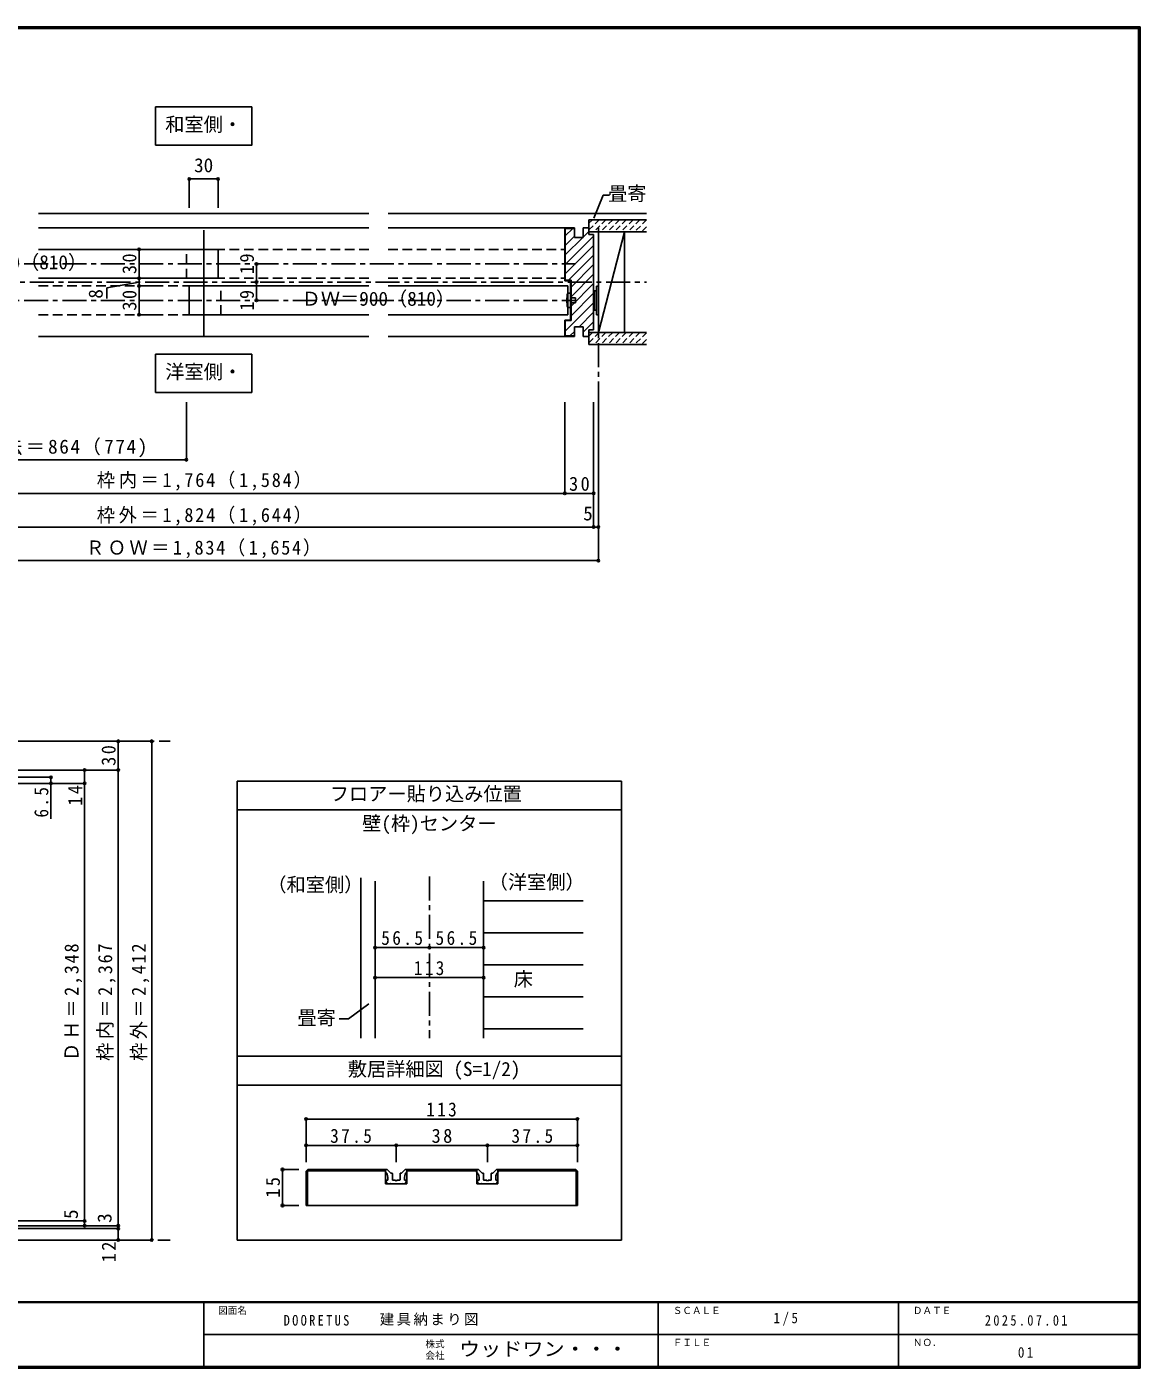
# Model space of a CAD drawing. Units: millimetres at full size, sheet at 1:5, with parts at other scales. Extents: x -973 to 977, y -701 to 696.
# Drawn here: x -182 to 977, y -701 to 696 of the extents above; entities that cross this region are included whole.
import ezdxf
from ezdxf.enums import TextEntityAlignment as Align

# ---------------------------------------------------------------- set-up
doc = ezdxf.new("R2010")
doc.units = ezdxf.units.MM
doc.header["$LTSCALE"] = 5
doc.header["$PDMODE"] = 32
doc.header["$PDSIZE"] = 2.5
for name, pattern in [('CHAIN1', [8, 5, -1, 1, -1]), ('DASHED1', [1.8, 1.2, -0.6]), ('DASHED2', [3, 2, -1])]:
    doc.linetypes.add(name, pattern=pattern)
for name, color, linetype in [('0-1_通り芯', 4, 'CHAIN1'), ('0-2_柱', 7, 'Continuous'), ('0-3_仕上げ', 2, 'Continuous'), ('0-4_枠', 3, 'Continuous'), ('0-6_扉', 6, 'Continuous'), ('0-7_金物', 7, 'Continuous'), ('0-A_文字', 7, 'Continuous'), ('0-B_寸法', 7, 'Continuous'), ('0-C_ハッチ', 4, 'Continuous'), ('1-4_枠', 3, 'Continuous'), ('1-7_金物', 7, 'Continuous'), ('1-B_寸法', 7, 'Continuous'), ('F-0_補助線', 7, 'Continuous'), ('F-1_枠', 6, 'Continuous'), ('F-A_文字', 7, 'Continuous')]:
    doc.layers.add(name, color=color, linetype=linetype)
doc.styles.add('ＭＳ ゴシック', font='')
doc.styles.get('ＭＳ ゴシック').set_extended_font_data('MS Gothic')

msp = doc.modelspace()

# ---------------------------------------------------------------- linework, layer by layer
at = {"layer": '0-1_通り芯'}
for p, q in [((412.672, 486.5), (412.672, 175)), ((-385.366, 449), (388.672, 449)), ((-459.366, 430), (462.672, 430)), ((-385.366, 411), (388.672, 411)), ((-564.847, -48), (-33.347, -48)), ((236.653, -188.897), (236.653, -357.383)), ((-566.166, -567.5), (-33.347, -567.5))]:
    msp.add_line(p, q, dxfattribs=at)
at = {"layer": '0-2_柱'}
for p, q in [((412.672, 482.5), (412.672, 377.5)), ((439.672, 482.5), (412.672, 482.5)), ((412.672, 377.5), (439.672, 482.5)), ((439.672, 377.5), (439.672, 482.5)), ((412.672, 377.5), (439.672, 377.5))]:
    msp.add_line(p, q, dxfattribs=at)
at = {"layer": '0-3_仕上げ'}
for p, q in [((-170.352, 501.5), (173.667, 501.5)), ((193.667, 501.5), (462.672, 501.5)), ((462.672, 495), (402.672, 495)), ((402.672, 495), (402.672, 482.5)), ((462.672, 482.5), (402.672, 482.5)), ((462.672, 377.5), (402.672, 377.5)), ((402.672, 377.5), (402.672, 365)), ((462.672, 365), (402.672, 365)), ((165.153, -190.432), (165.153, -357.383))]:
    msp.add_line(p, q, dxfattribs=at)
at = {"layer": '0-3_仕上げ', "color": 4}
for p, q in [((293.153, -214.178), (396.653, -214.178)), ((293.153, -247.479), (396.653, -247.479)), ((293.153, -280.781), (396.653, -280.781)), ((293.153, -314.082), (396.653, -314.082)), ((293.153, -347.383), (396.653, -347.383))]:
    msp.add_line(p, q, dxfattribs=at)
at = {"layer": '0-4_枠', "color": 4}
for p, q in [((-170.352, 486.5), (173.667, 486.5)), ((193.667, 486.5), (377.672, 486.5)), ((-170.352, 373.5), (173.667, 373.5)), ((193.667, 373.5), (377.672, 373.5))]:
    msp.add_line(p, q, dxfattribs=at)
at = {"layer": '0-4_枠'}
for p, q in [((387.672, 486.5), (377.672, 486.5)), ((377.672, 486.5), (377.672, 431.5)), ((387.672, 486), (378.172, 486)), ((378.172, 486), (378.172, 432)), ((387.672, 476.5), (387.672, 486.5)), ((387.672, 476.5), (396.672, 476.5)), ((396.672, 476.5), (396.672, 486.5)), ((396.672, 486.5), (402.672, 486.5)), ((402.672, 479.5), (402.672, 486.5)), ((402.672, 479.5), (407.672, 479.5)), ((407.672, 380.5), (407.672, 479.5)), ((383.672, 431.5), (377.672, 431.5)), ((384.172, 432), (378.172, 432)), ((383.672, 390.5), (383.672, 431.5)), ((384.172, 390), (384.172, 432)), ((377.672, 373.5), (377.672, 390.5)), ((383.672, 390.5), (377.672, 390.5)), ((378.172, 374), (378.172, 390)), ((384.172, 390), (378.172, 390)), ((387.672, 383.5), (387.672, 373.5)), ((387.672, 383.5), (396.672, 383.5)), ((396.672, 383.5), (396.672, 373.5)), ((402.672, 380.5), (407.672, 380.5)), ((402.672, 380.5), (402.672, 373.5)), ((387.672, 373.5), (377.672, 373.5)), ((387.672, 374), (378.172, 374)), ((396.672, 373.5), (402.672, 373.5)), ((180.153, -227.056), (180.153, -193.782)), ((293.153, -227.056), (293.153, -193.782)), ((180.153, -227.056), (180.153, -357.383)), ((293.153, -227.056), (293.153, -357.383))]:
    msp.add_line(p, q, dxfattribs=at)
at = {"layer": '0-6_扉', "color": 3}
msp.add_line((1.653, 484), (1.653, 374), dxfattribs=at)
at = {"layer": '0-6_扉'}
for p, q in [((-170.352, 464), (16.662, 464)), ((16.662, 434), (16.662, 464)), ((-170.352, 434), (16.662, 434)), ((-13.356, 396), (-13.356, 426)), ((-13.356, 426), (173.658, 426)), ((193.658, 426), (380.672, 426)), ((380.672, 396), (380.672, 426)), ((-13.356, 396), (173.658, 396)), ((193.658, 396), (380.672, 396))]:
    msp.add_line(p, q, dxfattribs=at)
at = {"layer": '0-6_扉', "color": 2, "linetype": 'DASHED2'}
for p, q in [((-16.356, 434), (-16.356, 464)), ((-16.356, 464), (173.667, 464)), ((193.667, 464), (377.672, 464)), ((377.672, 434), (377.672, 464)), ((-16.356, 434), (173.667, 434)), ((193.667, 434), (377.672, 434)), ((-170.352, 426), (19.662, 426)), ((19.662, 396), (19.662, 426)), ((-170.352, 396), (19.662, 396))]:
    msp.add_line(p, q, dxfattribs=at)
at = {"layer": '0-7_金物'}
for p, q in [((408.672, 419.932), (407.665, 419.932)), ((410.672, 420.932), (408.672, 420.932)), ((408.672, 420.932), (408.672, 400.932)), ((410.672, 425.932), (410.672, 395.932)), ((412.672, 425.932), (410.672, 425.932)), ((412.672, 425.932), (412.672, 395.932)), ((383.672, 418.5), (380.672, 418.5)), ((383.672, 403.5), (383.672, 418.5)), ((383.672, 413.5), (388.672, 413.5)), ((388.672, 408.5), (383.672, 408.5)), ((388.672, 413.5), (388.672, 408.5)), ((380.672, 403.5), (383.672, 403.5)), ((408.672, 401.932), (407.665, 401.932)), ((410.672, 400.932), (408.672, 400.932)), ((412.672, 395.932), (410.672, 395.932))]:
    msp.add_line(p, q, dxfattribs=at)
msp.add_arc((408.297, 411), 28.625, 164.81071, 195.18929, dxfattribs=at)
at = {"layer": '0-A_文字'}
for p, q in [((-48.347, 612.5), (-48.347, 572.5)), ((51.653, 612.5), (-48.347, 612.5)), ((407.709, 496.76), (417.672, 520.482)), ((424.266, 520.482), (417.672, 520.482)), ((-48.347, 355), (-48.347, 315)), ((51.653, 355), (-48.347, 355)), ((51.653, 315), (51.653, 355)), ((-48.347, 315), (51.653, 315)), ((173.653, -321.392), (152.573, -337.202)), ((142.729, -337.202), (152.573, -337.202))]:
    msp.add_line(p, q, dxfattribs=at)
at = {"layer": '0-A_文字', "color": 3}
for p, q in [((36.653, -567.5), (36.653, -89.5)), ((436.653, -89.5), (36.653, -89.5)), ((436.653, -119.5), (36.653, -119.5)), ((436.653, -376.026), (36.653, -376.026)), ((36.653, -406.026), (436.653, -406.026))]:
    msp.add_line(p, q, dxfattribs=at)
at = {"layer": '0-A_文字'}
msp.add_lwpolyline([(-48.347, 572.5), (51.653, 572.5), (51.653, 612.5)], dxfattribs=at)
at = {"layer": '0-A_文字', "color": 3}
msp.add_lwpolyline([(436.653, -89.5), (436.653, -567.5), (36.653, -567.5)], dxfattribs=at)
at = {"layer": '0-B_寸法', "color": 4}
for p, q in [((-13.347, 537.5), (-13.347, 507.5)), ((-13.347, 537.5), (16.653, 537.5)), ((16.653, 537.5), (16.653, 507.5)), ((-40.612, 464), (-65.658, 464)), ((-65.658, 464), (-65.658, 434)), ((56.662, 449), (56.662, 430)), ((-40.612, 434), (-65.658, 434)), ((-65.658, 434), (-40.612, 434)), ((-65.658, 434), (-65.658, 396)), ((-65.658, 430), (-99.114, 423.995)), ((-99.114, 412.952), (-99.114, 423.995)), ((-65.658, 426), (-40.612, 426)), ((56.662, 430), (56.662, 411)), ((-65.658, 396), (-40.612, 396)), ((-16.356, 245), (-16.356, 305)), ((377.672, 305), (377.672, 210)), ((407.672, 305), (407.672, 175)), ((412.672, 140), (412.672, 305)), ((-374.366, 245), (-16.356, 245)), ((-404.366, 210), (407.672, 210)), ((-409.366, 175), (412.672, 175)), ((412.672, 140), (-409.366, 140)), ((-52.347, -48), (-192.347, -48)), ((-87.347, -567.5), (-87.347, -48)), ((-52.347, -567.5), (-52.347, -48)), ((-87.347, -78), (-192.347, -78)), ((-122.347, -78), (-122.347, -547.5)), ((-157.347, -85.5), (-192.347, -85.5)), ((-122.347, -92), (-192.347, -92)), ((-157.347, -85.5), (-157.347, -128.995)), ((180.153, -262.834), (180.153, -241.315)), ((293.153, -262.834), (293.153, -241.315)), ((180.153, -262.834), (236.653, -262.834)), ((236.653, -262.834), (293.153, -262.834)), ((180.153, -294.219), (293.153, -294.219)), ((-122.347, -547.5), (-192.347, -547.5)), ((-87.347, -552.5), (-192.347, -552.5)), ((-122.347, -552.5), (-192.347, -552.5)), ((-87.347, -555.5), (-192.347, -555.5)), ((-122.347, -552.5), (-122.347, -547.5)), ((-52.347, -567.5), (-192.347, -567.5))]:
    msp.add_line(p, q, dxfattribs=at)
at = {"layer": '0-B_寸法'}
for p in [(-13.347, 537.5), (16.653, 537.5), (-65.658, 464), (56.662, 449), (-65.658, 434), (-65.658, 434), (-65.658, 426), (56.662, 430), (56.662, 411), (-65.658, 396), (-16.356, 245), (377.672, 210), (407.672, 210), (407.672, 175), (412.672, 175), (412.672, 140), (-87.347, -48), (-52.347, -48), (-122.347, -78), (-87.347, -78), (-157.347, -85.5), (-157.347, -92), (-122.347, -92), (180.153, -262.834), (236.653, -262.834), (293.153, -262.834), (180.153, -294.219), (293.153, -294.219), (-122.347, -547.5), (-122.347, -552.5), (-87.347, -552.5), (-87.347, -555.5), (-87.347, -567.5), (-52.347, -567.5)]:
    msp.add_point(p, dxfattribs=at)
at = {"layer": '0-C_ハッチ', "linetype": 'DASHED1'}
for p, q in [((406.322, 495), (402.672, 491.351)), ((413.393, 495), (402.672, 484.279)), ((420.464, 495), (407.964, 482.5)), ((427.535, 495), (415.035, 482.5)), ((434.606, 495), (422.106, 482.5)), ((441.677, 495), (429.177, 482.5)), ((448.748, 495), (436.248, 482.5)), ((455.819, 495), (443.319, 482.5)), ((462.672, 494.782), (450.39, 482.5)), ((462.672, 487.711), (457.461, 482.5)), ((406.322, 377.5), (402.672, 373.851)), ((413.393, 377.5), (402.672, 366.779)), ((420.464, 377.5), (407.964, 365)), ((427.535, 377.5), (415.035, 365)), ((434.606, 377.5), (422.106, 365)), ((441.677, 377.5), (429.177, 365)), ((448.748, 377.5), (436.248, 365)), ((455.819, 377.5), (443.319, 365)), ((462.672, 377.282), (450.39, 365)), ((462.672, 370.211), (457.461, 365))]:
    msp.add_line(p, q, dxfattribs=at)
at = {"layer": '0-C_ハッチ'}
for p, q in [((386.063, 486), (378.172, 478.109)), ((407.672, 477.911), (378.172, 448.411)), ((387.672, 477.71), (378.172, 468.21)), ((396.362, 476.5), (378.172, 458.31)), ((402.672, 482.81), (396.672, 476.81)), ((407.672, 468.011), (378.172, 438.511)), ((407.672, 458.112), (381.56, 432)), ((407.672, 448.212), (384.172, 424.712)), ((407.672, 438.313), (384.172, 414.813)), ((407.672, 428.413), (384.172, 404.913)), ((407.672, 408.614), (378.172, 379.114)), ((407.672, 418.514), (384.172, 395.014)), ((407.672, 398.715), (392.457, 383.5)), ((379.158, 390), (378.172, 389.014)), ((387.672, 378.715), (382.957, 374)), ((407.672, 388.816), (396.672, 377.816)), ((402.672, 373.916), (402.256, 373.5))]:
    msp.add_line(p, q, dxfattribs=at)
at = {"layer": '1-4_枠'}
for p, q in [((108.331, -495.721), (110.099, -493.953)), ((108.331, -495.721), (108.331, -531.453)), ((109.581, -495.203), (191.081, -495.203)), ((109.581, -531.454), (109.581, -495.203)), ((110.099, -493.953), (191.081, -493.953)), ((191.081, -493.953), (191.081, -508.953)), ((213.081, -493.953), (286.081, -493.953)), ((213.081, -493.953), (213.081, -508.953)), ((213.081, -495.203), (286.081, -495.203)), ((286.081, -493.953), (286.081, -508.953)), ((308.081, -493.953), (308.081, -508.953)), ((389.064, -493.953), (308.081, -493.953)), ((389.581, -495.203), (308.081, -495.203)), ((389.064, -493.953), (390.831, -495.721)), ((389.581, -531.454), (389.581, -495.203)), ((390.831, -495.721), (390.831, -531.453)), ((213.081, -508.953), (191.081, -508.953)), ((308.081, -508.953), (286.081, -508.953)), ((108.331, -531.453), (390.831, -531.453))]:
    msp.add_line(p, q, dxfattribs=at)
at = {"layer": '1-7_金物'}
for p, q in [((196.237, -497.484), (193.073, -494.32)), ((193.331, -505.203), (193.331, -502.044)), ((196.767, -497.704), (197.581, -497.704)), ((198.081, -504.453), (198.081, -498.204)), ((206.081, -504.453), (206.081, -498.204)), ((207.396, -497.704), (206.581, -497.704)), ((207.926, -497.484), (211.09, -494.32)), ((210.831, -505.203), (210.831, -502.044)), ((213.331, -493.954), (211.974, -493.954)), ((213.331, -496.454), (213.331, -493.954)), ((291.237, -497.484), (288.073, -494.32)), ((288.331, -505.203), (288.331, -502.044)), ((291.767, -497.704), (292.581, -497.704)), ((293.081, -504.453), (293.081, -498.204)), ((301.081, -504.453), (301.081, -498.204)), ((302.396, -497.704), (301.581, -497.704)), ((302.926, -497.484), (306.09, -494.32)), ((305.831, -505.203), (305.831, -502.044)), ((308.331, -493.954), (306.974, -493.954)), ((308.331, -496.454), (308.331, -493.954)), ((193.331, -505.203), (191.831, -505.203)), ((207.831, -508.953), (196.331, -508.953)), ((198.831, -505.203), (201.331, -505.203)), ((201.331, -505.203), (202.081, -505.953)), ((202.081, -505.953), (202.831, -505.203)), ((202.831, -505.203), (205.331, -505.203)), ((208.331, -508.453), (207.831, -508.953)), ((208.831, -508.953), (208.331, -508.453)), ((208.831, -508.953), (211.581, -508.953)), ((210.831, -505.203), (212.331, -505.203)), ((211.581, -508.953), (212.796, -505.888)), ((288.331, -505.203), (286.831, -505.203)), ((302.831, -508.953), (291.331, -508.953)), ((293.831, -505.203), (296.331, -505.203)), ((296.331, -505.203), (297.081, -505.953)), ((297.081, -505.953), (297.831, -505.203)), ((297.831, -505.203), (300.331, -505.203)), ((303.331, -508.453), (302.831, -508.953)), ((303.831, -508.953), (303.331, -508.453)), ((303.831, -508.953), (306.581, -508.953)), ((305.831, -505.203), (307.331, -505.203)), ((306.581, -508.953), (307.796, -505.888))]:
    msp.add_line(p, q, dxfattribs=at)
for points in [[(190.831, -496.454), (190.831, -493.954), (192.189, -493.954)], [(285.831, -496.454), (285.831, -493.954), (287.189, -493.954)], [(195.331, -508.953), (192.581, -508.953), (191.367, -505.888)], [(195.331, -508.953), (195.831, -508.453), (196.331, -508.953)], [(290.331, -508.953), (287.581, -508.953), (286.367, -505.888)], [(290.331, -508.953), (290.831, -508.453), (291.331, -508.953)]]:
    msp.add_lwpolyline(points, dxfattribs=at)
for centre, radius, start, end in [((185.831, -502.044), 7.5, 0, 48.19), ((192.189, -495.204), 1.25, 45, 90), ((196.767, -496.954), 0.75, 225, 270), ((197.581, -498.204), 0.5, 0, 90), ((206.581, -498.204), 0.5, 90, 180), ((207.396, -496.954), 0.75, 270, 315), ((218.331, -502.044), 7.5, 131.81, 180), ((211.974, -495.204), 1.25, 90, 135), ((280.831, -502.044), 7.5, 0, 48.19), ((287.189, -495.204), 1.25, 45, 90), ((291.767, -496.954), 0.75, 225, 270), ((292.581, -498.204), 0.5, 0, 90), ((301.581, -498.204), 0.5, 90, 180), ((302.396, -496.954), 0.75, 270, 315), ((313.331, -502.044), 7.5, 131.81, 180), ((306.974, -495.204), 1.25, 90, 135), ((191.831, -505.703), 0.5, 90, 201.616), ((198.831, -504.453), 0.75, 180, 270), ((205.331, -504.453), 0.75, 270, 0), ((212.331, -505.703), 0.5, 338.384, 90), ((286.831, -505.703), 0.5, 90, 201.616), ((293.831, -504.453), 0.75, 180, 270), ((300.331, -504.453), 0.75, 270, 0), ((307.331, -505.703), 0.5, 338.384, 90)]:
    msp.add_arc(centre, radius, start, end, dxfattribs=at)
at = {"layer": '1-B_寸法', "color": 4}
for p, q in [((108.331, -441.453), (390.831, -441.453)), ((108.331, -441.453), (108.331, -486.453)), ((390.831, -441.453), (390.831, -486.453)), ((202.081, -468.953), (108.331, -468.953)), ((297.081, -468.953), (202.081, -468.953)), ((202.081, -468.953), (202.081, -486.453)), ((83.725, -531.453), (83.725, -493.953)), ((83.725, -493.953), (100.831, -493.953)), ((83.725, -531.453), (100.831, -531.453))]:
    msp.add_line(p, q, dxfattribs=at)
msp.add_lwpolyline([(390.831, -468.953), (297.081, -468.953), (297.081, -486.453)], dxfattribs=at)
at = {"layer": '1-B_寸法'}
for p in [(108.331, -441.453), (390.831, -441.453), (108.331, -468.953), (202.081, -468.953), (297.081, -468.953), (390.831, -468.953), (83.725, -493.953), (83.725, -531.453)]:
    msp.add_point(p, dxfattribs=at)
at = {"layer": 'F-1_枠'}
for p, q in [((-973.347, 695.833), (976.653, 695.833)), ((-973.347, 695), (976.653, 695)), ((-973.347, 694.167), (976.653, 694.167)), ((974.986, 695.833), (974.986, -700.833)), ((975.82, 695.833), (975.82, -700.833)), ((976.653, 695.833), (976.653, -700.833)), ((976.653, -631.667), (-973.347, -631.667)), ((976.653, -632.5), (-973.347, -632.5)), ((1.653, -632.5), (1.653, -699.167)), ((474.986, -632.5), (474.986, -699.167)), ((724.986, -632.5), (724.986, -699.167)), ((1.653, -665.833), (974.986, -665.834)), ((976.653, -699.167), (-973.347, -699.167)), ((976.653, -700), (-973.347, -700)), ((976.653, -700.833), (-973.347, -700.833))]:
    msp.add_line(p, q, dxfattribs=at)

# ---------------------------------------------------------------- texts
at = {"layer": '0-A_文字', "style": 'ＭＳ ゴシック'}
for s, p in [('和室側・', (-38.347, 582.5)), ('畳寄', (422.672, 510.482)), ('洋室側・', (-38.347, 325)), ('フロアー貼り込み位置', (132.903, -114.5)), ('壁(枠)センター', (166.653, -145.338)), ('（和室側）', (67.913, -209.074)), ('（洋室側）', (298.408, -206.271)), ('床', (324.428, -307.431)), ('畳寄', (99.301, -347.643)), ('敷居詳細図 (S=1/2)', (151.653, -401.016))]:
    msp.add_text(s, height=14.66, dxfattribs=at).set_placement(p, align=Align.BOTTOM_LEFT)
at = {"layer": '0-B_寸法', "style": 'ＭＳ ゴシック'}
for s, p in [('30', (-8.347, 540)), ('ＤＷ＝900（810）', (-279.435, 439)), ('ＤＷ＝900（810）', (103.667, 401)), ('5', (396.769, 177.5))]:
    msp.add_text(s, height=14.66, dxfattribs=at).set_placement(p, align=Align.BOTTOM_LEFT)
for s, p in [('8', (-99.114, 412.783)), ('5', (-124.847, -545.5)), ('3', (-89.847, -549.5))]:
    msp.add_text(s, height=14.66, rotation=90, dxfattribs=at).set_placement(p, align=Align.BOTTOM_LEFT)
at = {"layer": '0-B_寸法', "char_height": 14.66, "attachment_point": 7, "rotation": 90, "style": 'ＭＳ ゴシック'}
for s, insert in [('\\T1.27;\\W0.95;30', (-68.158, 438.375)), ('\\T1.27;\\W0.95;19', (54.162, 438.375)), ('\\T1.27;\\W0.95;30', (-68.158, 400.375)), ('\\T1.27;\\W0.95;19', (54.162, 400.375)), ('\\T1.27;\\W0.95;30', (-89.847, -73.625)), ('\\T1.27;\\W0.9;6.5', (-159.847, -127.529)), ('\\T1.27;\\W0.95;14', (-124.847, -115.25)), ('\\T1.19;\\W0.95;ＤＨ＝2,348', (-124.847, -381)), ('\\T1.19;\\W0.95;枠内＝2,367', (-89.847, -381)), ('\\T1.19;\\W0.95;枠外＝2,412', (-54.847, -381)), ('\\T1.27;\\W0.95;12', (-89.847, -590.544))]:
    msp.add_mtext(s, dxfattribs=dict(at, insert=insert))
at = {"layer": '0-B_寸法', "char_height": 14.66, "attachment_point": 7, "style": 'ＭＳ ゴシック'}
for s, insert in [('\\T1.17;有効開口寸法＝864（774)', (-324.111, 247.5)), ('\\T1.2;\\W0.95;枠内＝1,764（1,584）', (-109.597, 212.911)), ('\\T1.27;\\W0.95;30', (382.048, 212.5)), ('\\T1.2;\\W0.95;枠外＝1,824（1,644）', (-109.597, 176.458)), ('\\T1.19;\\W0.95;ＲＯＷ＝1,834（1,654）', (-120.847, 142.5)), ('\\T1.28;\\W0.9;56.5', (186.528, -260.334)), ('\\T1.28;\\W0.9;56.5', (243.028, -260.334)), ('\\T1.27;\\W0.9;113', (220.403, -291.719))]:
    msp.add_mtext(s, dxfattribs=dict(at, insert=insert))
at = {"layer": '1-B_寸法', "char_height": 14.66, "attachment_point": 7, "style": 'ＭＳ ゴシック'}
for s, insert in [('\\T1.27;\\W0.9;113', (233.331, -438.953)), ('\\T1.28;\\W0.9;37.5', (133.331, -466.453)), ('\\T1.27;\\W0.95;38', (238.956, -466.453)), ('\\T1.28;\\W0.9;37.5', (322.081, -466.453))]:
    msp.add_mtext(s, dxfattribs=dict(at, insert=insert))
at = {"layer": '1-B_寸法', "insert": (81.225, -523.328), "char_height": 14.66, "attachment_point": 7, "rotation": 90, "style": 'ＭＳ ゴシック'}
msp.add_mtext('\\T1.27;\\W0.95;15', dxfattribs=at)
at = {"layer": 'F-0_補助線', "char_height": 11, "attachment_point": 7, "style": 'ＭＳ ゴシック'}
for s, insert in [('\\T1.39;\\W0.85;DOORETUS', (84.986, -656.667)), ('\\T1.17;建具納まり図', (184.986, -656.667))]:
    msp.add_mtext(s, dxfattribs=dict(at, insert=insert))
at = {"layer": 'F-A_文字', "style": 'ＭＳ ゴシック'}
for s, p in [('図面名', (16.653, -646.667)), ('ＳＣＡＬＥ', (489.986, -646.667)), ('ＤＡＴＥ', (739.986, -646.667)), ('ＮＯ．', (739.986, -680.001)), ('株式', (232.486, -681.5)), ('会社', (232.486, -693.5)), ('ＦＩＬＥ', (489.986, -680))]:
    msp.add_text(s, height=7.331, dxfattribs=at).set_placement(p, align=Align.BOTTOM_LEFT)
at = {"layer": 'F-A_文字', "style": 'ＭＳ ゴシック', "width": 1.1}
msp.add_text('ウッドワン・・・', height=14.66, dxfattribs=at).set_placement((267.486, -692.5), align=Align.BOTTOM_LEFT)
at = {"layer": 'F-A_文字', "char_height": 11, "attachment_point": 7, "style": 'ＭＳ ゴシック'}
for s, insert in [('\\T1.38;\\W0.9;1/5', (594.986, -656.667)), ('\\T1.39;\\W0.85;2025.07.01', (814.986, -656.667)), ('\\T1.36;\\W0.9;01', (849.361, -690.001))]:
    msp.add_mtext(s, dxfattribs=dict(at, insert=insert))

doc.saveas('drawing.dxf')
